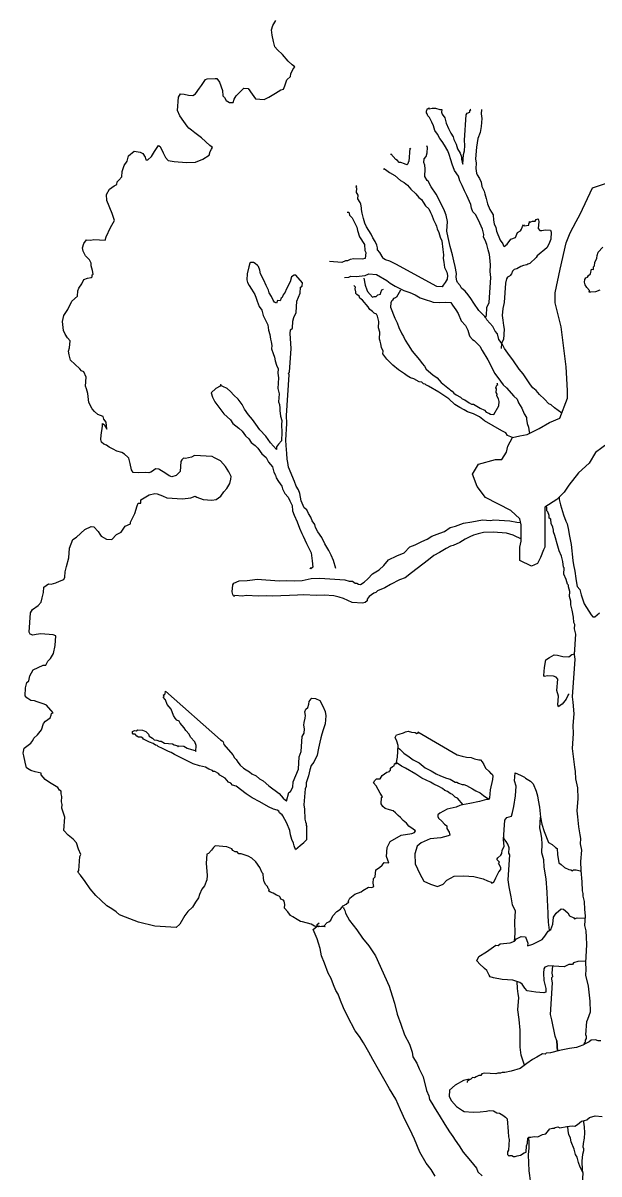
# Model space of a CAD drawing. Header units: millimetres. Extents: x 577 to 2337, y 236 to 943.
# Drawn here: x 828.644 to 830.616, y 705.411 to 709.348 of the extents above; entities that cross this region are included whole.
import ezdxf

# ---------------------------------------------------------------- set-up
doc = ezdxf.new("R2010")
doc.units = ezdxf.units.MM
doc.header["$LTSCALE"] = 0.01
doc.layers.add('06-Furn', color=4, linetype='Continuous')

# ---------------------------------------------------------------- blocks, each defined once
blk = doc.blocks.new('d3')
at = {"layer": '06-Furn', "color": 94}
for points in [[(867.2944, 692.7062), (867.2972, 692.703), (867.2609, 692.7054), (867.2493, 692.7122), (867.2195, 692.7203), (867.2135, 692.7207), (867.2018, 692.7275), (867.1873, 692.7376), (867.1784, 692.7412), (867.1702, 692.7539), (867.1589, 692.7668), (867.1597, 692.7789), (867.1575, 692.7911), (867.1547, 692.7944), (867.1458, 692.798), (867.1432, 692.8042), (867.1404, 692.8074), (867.1316, 692.8111), (867.1199, 692.8179), (867.111, 692.8215), (867.1052, 692.825), (867.1056, 692.831), (867.1028, 692.8342), (867.1002, 692.8405), (867.0945, 692.8469), (867.0891, 692.8564), (867.0869, 692.8686), (867.0849, 692.8839), (867.0821, 692.8872), (867.0742, 692.9059), (867.0603, 692.925), (867.0461, 692.9381), (867.0344, 692.9449), (867.0106, 692.9526), (867.0016, 692.9532), (866.996, 692.9596), (866.9899, 692.96), (866.9811, 692.9636), (866.9784, 692.9699), (866.9607, 692.9771), (866.9215, 692.9798), (866.9151, 692.9741), (866.9084, 692.9655), (866.8985, 692.954), (866.8923, 692.9514), (866.8903, 692.9212), (866.8935, 692.8785), (866.8925, 692.8634), (866.885, 692.8427), (866.8752, 692.8312), (866.8679, 692.8135), (866.8641, 692.8017), (866.854, 692.7872), (866.8438, 692.7697), (866.8277, 692.7556), (866.8176, 692.7411), (866.8005, 692.7119), (866.7876, 692.7007), (866.7152, 692.7055), (866.6584, 692.7184), (866.6141, 692.7365), (866.5934, 692.744), (866.5819, 692.7538), (866.5675, 692.7639), (866.55, 692.7742), (866.53, 692.7937), (866.5129, 692.81), (866.4932, 692.8325), (866.4767, 692.8579), (866.46, 692.8802), (866.4516, 692.8899), (866.455, 692.8957), (866.4582, 692.944), (866.4616, 692.9499), (866.4538, 692.9686), (866.4462, 692.9903), (866.4349, 693.0032), (866.4176, 693.0165), (866.4035, 693.0326), (866.4065, 693.0779), (866.3965, 693.1089), (866.3973, 693.1209), (866.3949, 693.1302), (866.3961, 693.1483), (866.3937, 693.1576), (866.3943, 693.1666), (866.3884, 693.17), (866.383, 693.1795), (866.3538, 693.1966), (866.3393, 693.2067), (866.3253, 693.2228), (866.3257, 693.2288), (866.3047, 693.2333), (866.2898, 693.2373), (866.284, 693.2407), (866.2753, 693.2473), (866.2705, 693.2659), (866.2659, 693.2874), (866.2635, 693.2967), (866.2677, 693.3146), (866.2901, 693.3313), (866.2967, 693.3399), (866.3003, 693.3488), (866.3132, 693.36), (866.3265, 693.3773), (866.3339, 693.3981), (866.3406, 693.4067), (866.3565, 693.4178), (866.3601, 693.4266), (866.3605, 693.4327), (866.3668, 693.4353), (866.3442, 693.4611), (866.3354, 693.4647), (866.3116, 693.4723), (866.3028, 693.476), (866.2907, 693.4768), (866.2762, 693.4868), (866.2706, 693.4933), (866.2724, 693.5204), (866.2766, 693.5383), (866.2831, 693.544), (866.2873, 693.5619), (866.2978, 693.5824), (866.3322, 693.5983), (866.3412, 693.5977), (866.3483, 693.6124), (866.3579, 693.6208), (866.3682, 693.6383), (866.373, 693.6653), (866.3753, 693.6985), (866.3664, 693.7021), (866.3241, 693.705), (866.3088, 693.703), (866.2966, 693.7008), (866.2877, 693.7044), (866.2851, 693.7106), (866.2895, 693.777), (866.2964, 693.7887), (866.3155, 693.8026), (866.3254, 693.814), (866.3294, 693.8289), (866.3336, 693.8468), (866.3348, 693.865), (866.3507, 693.876), (866.3598, 693.8754), (866.3753, 693.8804), (866.3878, 693.8857), (866.4033, 693.8907), (866.4069, 693.8996), (866.4081, 693.9177), (866.4123, 693.9356), (866.4204, 693.9654), (866.4226, 693.9986), (866.4337, 694.0282), (866.4464, 694.0364), (866.4754, 694.0618), (866.4973, 694.0724), (866.5063, 694.0718), (866.5204, 694.0557), (866.5259, 694.0462), (866.5315, 694.0398), (866.549, 694.0295), (866.5671, 694.0283), (866.5834, 694.0454), (866.5991, 694.0535), (866.6126, 694.0738), (866.6313, 694.0816), (866.6317, 694.0877), (866.6458, 694.1171), (866.6537, 694.1438), (866.6573, 694.1527), (866.6664, 694.1521), (866.6672, 694.1641), (866.6955, 694.1804), (866.7141, 694.1853), (866.7231, 694.1847), (866.7408, 694.1774), (866.7555, 694.1704), (866.8098, 694.1667), (866.8374, 694.171), (866.8529, 694.176), (866.8587, 694.1726), (866.8795, 694.1651), (866.9097, 694.1631), (866.925, 694.1651), (866.9409, 694.1762), (866.9509, 694.1907), (866.9608, 694.2021), (866.9711, 694.2196), (866.9751, 694.2345), (866.9757, 694.2436), (866.9676, 694.2593), (866.9568, 694.2782), (866.9399, 694.2975), (866.9194, 694.308), (866.9105, 694.3116), (866.8501, 694.3156), (866.8407, 694.3102), (866.8191, 694.3056), (866.8131, 694.306), (866.8067, 694.3004), (866.8032, 694.2945), (866.801, 694.2613), (866.7879, 694.247), (866.7724, 694.242), (866.7636, 694.2456), (866.7491, 694.2557), (866.7316, 694.266), (866.7288, 694.2692), (866.7167, 694.27), (866.7102, 694.2644), (866.7008, 694.2589), (866.6945, 694.2563), (866.6825, 694.2571), (866.6581, 694.2557), (866.64, 694.2569), (866.6346, 694.2664), (866.63, 694.2879), (866.6251, 694.3064), (866.6223, 694.3097), (866.6108, 694.3195), (866.6022, 694.3262), (866.5843, 694.3304), (866.5726, 694.3372), (866.5579, 694.3443), (866.5493, 694.3509), (866.5404, 694.3546), (866.5318, 694.3612), (866.5293, 694.3705), (866.5304, 694.3855), (866.5354, 694.4155), (866.536, 694.4246), (866.5418, 694.4212), (866.5499, 694.4055), (866.5485, 694.4298), (866.54, 694.4395), (866.5376, 694.4487), (866.5199, 694.456), (866.5084, 694.4658), (866.5, 694.4755), (866.4893, 694.4974), (866.4853, 694.528), (866.4803, 694.5435), (866.4779, 694.5528), (866.4799, 694.583), (866.472, 694.6017), (866.4632, 694.6053), (866.4576, 694.6118), (866.4404, 694.6281), (866.4262, 694.6412), (866.4213, 694.6597), (866.4191, 694.6719), (866.423, 694.6838), (866.4246, 694.708), (866.4161, 694.7176), (866.4079, 694.7303), (866.4026, 694.7428), (866.3986, 694.7734), (866.4031, 694.7943), (866.4165, 694.8146), (866.4306, 694.844), (866.45, 694.8609), (866.4512, 694.879), (866.4548, 694.8879), (866.4649, 694.9024), (866.4719, 694.9171), (866.4844, 694.9223), (866.4967, 694.9245), (866.4999, 694.9273), (866.5003, 694.9333), (866.5035, 694.9362), (866.5013, 694.9484), (866.4963, 694.9639), (866.4969, 694.973), (866.4916, 694.9855), (866.4774, 694.9986), (866.4693, 695.0143), (866.4671, 695.0265), (866.4711, 695.0414), (866.481, 695.0529), (866.4961, 695.0519), (866.5053, 695.0543), (866.5446, 695.0517), (866.5484, 695.0635), (866.5627, 695.0959), (866.5764, 695.1193), (866.5689, 695.144), (866.5506, 695.1877), (866.549, 695.209), (866.5593, 695.2265), (866.5752, 695.2376), (866.5847, 695.243), (866.5853, 695.2521), (866.5917, 695.2577), (866.6016, 695.2692), (866.6028, 695.2873), (866.6102, 695.308), (866.6203, 695.3225), (866.6245, 695.3404), (866.6439, 695.3573), (866.6648, 695.3529), (866.6736, 695.3493), (866.6819, 695.3366), (866.6843, 695.3273), (866.6903, 695.3269), (866.7032, 695.3382), (866.7135, 695.3557), (866.727, 695.376), (866.7328, 695.3726), (866.7435, 695.3507), (866.7515, 695.335), (866.76, 695.3253), (866.7809, 695.3209), (866.8232, 695.3181), (866.8535, 695.3191), (866.8785, 695.3295), (866.9006, 695.3432), (866.9045, 695.3551), (866.9081, 695.3639), (866.9115, 695.3698), (866.9029, 695.3764), (866.8743, 695.4026), (866.8512, 695.4193), (866.8397, 695.4291), (866.831, 695.4358), (866.8254, 695.4422), (866.8143, 695.4581), (866.8005, 695.4773), (866.7926, 695.496), (866.7956, 695.5413), (866.8025, 695.5529), (866.8146, 695.5521), (866.8294, 695.5481), (866.8445, 695.5471), (866.854, 695.5525), (866.8675, 695.5728), (866.8741, 695.5815), (866.8876, 695.6018), (866.8939, 695.6044), (866.9212, 695.6056), (866.9273, 695.6052), (866.9355, 695.5925), (866.9458, 695.5646), (866.9476, 695.5463), (866.9532, 695.5398), (866.9586, 695.5304), (866.9703, 695.5235), (866.9824, 695.5227), (866.9862, 695.5346), (866.9931, 695.5462), (867.019, 695.5718), (867.0341, 695.5708), (867.048, 695.5517), (867.0591, 695.5358), (867.0893, 695.5337), (867.1049, 695.5418), (867.1271, 695.5555), (867.146, 695.5663), (867.1553, 695.5687), (867.1591, 695.5806), (867.1665, 695.6013), (867.1794, 695.6126), (867.18, 695.6217), (867.1871, 695.6364), (867.1937, 695.645), (867.1851, 695.6517), (867.1708, 695.6647), (867.1511, 695.6873), (867.134, 695.7036), (867.1255, 695.7133), (867.1207, 695.7318), (867.1161, 695.7533), (867.1143, 695.7716), (867.1183, 695.7865), (867.1285, 695.804)], [(868.2658, 694.3582), (868.223, 694.3262), (868.2016, 694.2887), (868.1642, 694.2567), (868.1321, 694.2139), (868.1321, 694.2139), (868.1159, 694.1899), (868.0906, 694.1646), (868.05, 694.1392), (868.05, 694.1037), (868.05, 694.0378), (868.05, 694.0175), (868.05, 694.0023), (868.0449, 693.9922), (868.0347, 693.9668), (868.0246, 693.9465), (868.0043, 693.9364), (867.9637, 693.9567), (867.9637, 693.982), (867.9637, 694.0023), (867.9687, 694.0226), (867.9687, 694.053), (867.9687, 694.0784), (867.9637, 694.0987), (867.9336, 694.1275), (867.8466, 694.1718), (867.8176, 694.2093), (867.8023, 694.2519), (867.8228, 694.2859), (867.8807, 694.3013), (867.9028, 694.3015), (867.918, 694.3269), (867.9231, 694.3472), (867.9383, 694.3776), (867.9637, 694.3827), (867.989, 694.3877), (868.0297, 694.408), (868.0652, 694.4283), (868.0652, 694.4283), (868.1007, 694.4435), (868.1272, 694.5118), (868.1272, 694.5375), (868.1229, 694.6189), (868.1057, 694.756), (868.0843, 694.8374), (868.0843, 694.8717), (868.1014, 694.9531), (868.1229, 695.0431), (868.1357, 695.0774), (868.1572, 695.1159), (868.17, 695.1416), (868.2129, 695.2316), (868.2644, 695.2487)], [(868.2382, 694.8808), (868.2227, 694.8758), (868.2074, 694.8738), (868.2014, 694.8742), (868.2018, 694.8802), (868.1934, 694.8899), (868.1879, 694.8993), (868.1855, 694.9086), (868.1861, 694.9177), (868.1895, 694.9235), (868.1958, 694.9261), (868.1992, 694.9319), (868.2056, 694.9376), (868.2097, 694.9525), (868.2157, 694.9521), (868.2163, 694.9611), (868.2195, 694.9639), (868.2203, 694.976), (868.2274, 694.9907), (868.228, 694.9998), (868.2318, 695.0116), (868.2481, 695.0287)], [(868.1327, 693.4991), (868.1295, 693.4963), (868.1224, 693.4816), (868.1092, 693.4643), (868.1029, 693.4617), (868.0965, 693.4561), (868.0939, 693.4623), (868.0959, 693.4925), (868.091, 693.511), (868.0937, 693.5503), (868.088, 693.5567), (868.0792, 693.5603), (868.0581, 693.5617), (868.0488, 693.5593), (868.046, 693.5625), (868.0478, 693.5897), (868.0526, 693.6167), (868.0653, 693.6249), (868.081, 693.633), (868.0931, 693.6322), (868.111, 693.6279), (868.1321, 693.6265), (868.1418, 693.635), (868.151, 693.6374), (868.1514, 693.6434)], [(867.521, 693.2387), (867.5215, 693.2459), (867.5279, 693.2515), (867.5341, 693.2541), (867.5346, 693.2602), (867.5378, 693.263), (867.5406, 693.2598), (867.5452, 693.2837), (867.5478, 693.323), (867.5428, 693.3385), (867.5376, 693.3509), (867.5412, 693.3598), (867.5505, 693.3622), (867.566, 693.3672), (867.5722, 693.3698), (867.5815, 693.3723), (867.5933, 693.3684), (867.6054, 693.3676), (867.6112, 693.3642), (867.6175, 693.3668), (867.6147, 693.37), (867.7489, 693.2913), (867.7668, 693.2871), (867.7817, 693.2831), (867.7968, 693.2821), (867.8087, 693.2782), (867.8235, 693.2742), (867.8296, 693.2738), (867.8352, 693.2674), (867.8406, 693.2579), (867.8459, 693.2454), (867.8573, 693.2356), (867.863, 693.2291), (867.8688, 693.2257), (867.8714, 693.2195), (867.8706, 693.2074), (867.8622, 693.1716), (867.8603, 693.1444), (867.8569, 693.1386), (867.8509, 693.139), (867.8416, 693.1365), (867.8261, 693.1315), (867.7923, 693.1247), (867.7678, 693.1203), (867.7585, 693.1178), (867.746, 693.1126), (867.7152, 693.1056), (867.6901, 693.0921), (867.6836, 693.0865), (867.6832, 693.0804), (867.6859, 693.0742), (867.6973, 693.0643), (867.7058, 693.0547), (867.7144, 693.048), (867.7138, 693.039), (867.7221, 693.0263), (867.7245, 693.017), (867.7182, 693.0144), (867.6935, 693.007), (867.6569, 693.0034), (867.6257, 692.9903), (867.6128, 692.979), (867.6049, 692.9522), (867.6057, 692.9188), (867.6216, 692.8844), (867.6351, 692.8593), (867.6586, 692.8486), (867.6824, 692.8409), (867.7011, 692.8488), (867.7142, 692.8631), (867.7393, 692.8766), (867.7727, 692.8774), (867.806, 692.8751), (867.8388, 692.8669), (867.8534, 692.8598), (867.8653, 692.856), (867.8681, 692.8528), (867.8744, 692.8554), (867.8814, 692.8701), (867.8919, 692.8906), (867.8985, 692.8993), (867.8989, 692.9053), (867.8937, 692.9178), (867.8909, 692.921), (867.8941, 692.9238), (867.8857, 692.9335), (867.8891, 692.9393), (867.8987, 692.9478), (867.9022, 692.9536), (867.903, 692.9657), (867.9098, 692.9773), (867.9084, 693.0017), (867.9129, 693.0681), (867.9195, 693.0768), (867.935, 693.0818), (867.9388, 693.0937), (867.9433, 693.1146), (867.9487, 693.1506), (867.9509, 693.1838), (867.9461, 693.2023), (867.9479, 693.2295), (867.9656, 693.2222), (867.9803, 693.2152), (867.9831, 693.212), (868.0006, 693.2017), (868.0091, 693.1921), (868.0195, 693.1671), (868.0246, 693.1516), (868.0266, 693.1363), (868.031, 693.1118), (868.0348, 693.0781), (868.0392, 693.0536), (868.0467, 693.0288), (868.0624, 692.9914), (868.074, 692.9846), (868.0855, 692.9747), (868.0913, 692.9713), (868.0929, 692.9499), (868.0972, 692.9224), (868.1058, 692.9157), (868.1173, 692.9059), (868.132, 692.8988), (868.138, 692.8984), (868.1439, 692.895), (868.1471, 692.8978), (868.1572, 692.8974), (868.1745, 692.8935)], [(867.2702, 692.7078), (867.276, 692.7044), (867.2944, 692.7062), (867.3042, 692.7177), (867.3105, 692.7203), (867.3169, 692.7259), (867.3239, 692.7406), (867.337, 692.7549), (867.3497, 692.7631), (867.3596, 692.7746), (867.369, 692.78), (867.3787, 692.7885), (867.3759, 692.7917), (867.3791, 692.7945), (867.3825, 692.8004), (867.3986, 692.8144), (867.4204, 692.8221), (867.4268, 692.8277), (867.4457, 692.8386), (867.4578, 692.8378), (867.464, 692.8404), (867.4618, 692.8527), (867.4628, 692.8678), (867.4693, 692.8734), (867.4709, 692.8975), (867.4836, 692.9058), (867.4932, 692.9142), (867.4999, 692.9229), (867.515, 692.9219), (867.5125, 692.9311), (867.5073, 692.9436), (867.5093, 692.9738), (867.5198, 692.9943), (867.5576, 693.0161), (867.5945, 693.0227), (867.6037, 693.0251), (867.6072, 693.0309), (867.5985, 693.0376), (867.584, 693.0476), (867.5756, 693.0573), (867.5641, 693.0672), (867.5556, 693.0768), (867.547, 693.0835), (867.5385, 693.0931), (867.5299, 693.0998), (867.518, 693.1036), (867.5031, 693.1076), (867.4945, 693.1143), (867.489, 693.1237), (867.4905, 693.1449), (867.4937, 693.1477), (867.4854, 693.1604), (867.4719, 693.1855), (867.4635, 693.1952), (867.4671, 693.204), (867.4736, 693.2097), (867.4856, 693.2089), (867.4925, 693.2205), (867.5084, 693.2316), (867.5176, 693.234), (867.5181, 693.2369), (867.521, 693.2387)], [(867.1966, 692.9674), (867.2123, 692.981), (867.2249, 692.9911), (867.235, 693.0012), (867.2353, 693.0467)], [(868.1899, 692.5856), (868.1625, 692.5845), (868.147, 692.5794), (868.1436, 692.5736), (868.1315, 692.5744), (868.1158, 692.5664), (868.0615, 692.57), (868.049, 692.5648), (868.0456, 692.5589), (868.0446, 692.5438), (868.046, 692.5195), (868.0532, 692.4917), (868.0524, 692.4796), (868.0462, 692.477), (868.019, 692.4788), (867.989, 692.4839), (867.9806, 692.4935), (867.9723, 692.5062), (867.9637, 692.5129), (867.9399, 692.5205), (867.9037, 692.5229), (867.8737, 692.528), (867.8618, 692.5318), (867.8592, 692.538), (867.8512, 692.5537), (867.8425, 692.5604), (867.8397, 692.5636), (867.8282, 692.5735), (867.817, 692.5863), (867.824, 692.601), (867.8494, 692.6175), (867.8812, 692.6397), (867.8902, 692.6391), (867.8967, 692.6447), (867.9303, 692.6485), (867.9458, 692.6535), (867.9524, 692.6622), (867.9681, 692.6702), (867.9832, 692.6692), (867.9909, 692.6475), (867.9902, 692.6384), (868.0088, 692.6433), (868.0402, 692.6593), (868.05, 692.6708), (868.0603, 692.6883), (868.0698, 692.6938), (868.077, 692.7115), (868.0786, 692.7356), (868.0887, 692.7501), (868.1048, 692.7642), (868.1138, 692.7636), (868.1281, 692.7505), (868.1336, 692.741), (868.1482, 692.734), (868.1511, 692.7308), (868.1603, 692.7332), (868.1875, 692.7323)], [(867.7899, 692.1818), (867.7714, 692.177), (867.743, 692.1607), (867.7237, 692.1438), (867.7223, 692.1227), (867.7303, 692.107), (867.7472, 692.0877), (867.7676, 692.0742), (867.7734, 692.0708), (867.8036, 692.0687), (867.8279, 692.0701), (867.8493, 692.0717), (867.8585, 692.0742), (867.8736, 692.0731), (867.8853, 692.0663), (867.8943, 692.0657), (867.906, 692.0589), (867.9147, 692.0522), (867.9203, 692.0458), (867.9235, 692.0031), (867.9253, 691.9848), (867.9277, 691.9755), (867.9253, 691.9393), (867.9219, 691.9335), (867.9213, 691.9244), (867.9269, 691.918), (867.9301, 691.9208), (867.9362, 691.9204), (867.942, 691.917), (867.948, 691.9166), (867.9543, 691.9192), (867.9666, 691.9214), (867.9792, 691.9296), (867.9855, 691.9323), (867.9869, 691.9534), (867.9905, 691.9622), (867.9917, 691.9803), (867.9949, 691.9832), (868.001, 691.9828), (868.0133, 691.985), (868.0253, 691.9842), (868.041, 691.9922), (868.0533, 691.9944), (868.0666, 692.0117), (868.0759, 692.0141), (868.0819, 692.0137), (868.0851, 692.0166), (868.0944, 692.019), (868.1002, 692.0155), (868.1248, 692.02), (868.1431, 692.0218), (868.1521, 692.0212), (868.1616, 692.0266), (868.1745, 692.0379), (868.193, 692.0427), (868.2026, 692.0511), (868.2212, 692.056), (868.2453, 692.0544)], [(868.2413, 692.3124), (868.2323, 692.313), (868.2234, 692.3166), (868.2081, 692.3146), (868.2017, 692.3089), (868.1892, 692.3037), (868.1798, 692.2983), (868.1673, 692.2931), (868.158, 692.2906), (868.1335, 692.2862), (868.0997, 692.2794), (868.0689, 692.2723), (868.0536, 692.2703), (868.0503, 692.2675), (868.0413, 692.2681), (868.0224, 692.2573), (868.0067, 692.2492), (867.9875, 692.2353), (867.9652, 692.2186), (867.9342, 692.2086), (867.9127, 692.204), (867.9036, 692.2046), (867.8974, 692.2019), (867.8883, 692.2025), (867.8821, 692.1999), (867.8428, 692.2026), (867.8336, 692.2001), (867.8302, 692.1943), (867.8241, 692.1947), (867.8147, 692.1893), (867.8084, 692.1867), (867.8024, 692.1871), (867.796, 692.1814), (867.7897, 692.1788), (867.7833, 692.1732), (867.7831, 692.1702)]]:
    blk.add_lwpolyline(points, dxfattribs=at)
at = {"layer": '06-Furn', "color": 32}
for points in [[(867.843, 694.789), (867.8494, 694.7946), (867.8512, 694.8218), (867.8585, 694.8395), (867.8641, 694.924), (867.8625, 694.9453), (867.8639, 694.9665), (867.8619, 694.9818), (867.8603, 695.0031), (867.8553, 695.0186), (867.8505, 695.0371), (867.8454, 695.0526), (867.84, 695.0621), (867.8406, 695.0711), (867.8358, 695.0896), (867.8227, 695.1208), (867.8118, 695.1398), (867.8034, 695.1494), (867.7982, 695.1619), (867.796, 695.1742), (867.7829, 695.2054), (867.7748, 695.2211), (867.767, 695.2398), (867.7589, 695.2555), (867.7539, 695.271), (867.74, 695.2901), (867.7324, 695.3118), (867.7274, 695.3273), (867.7225, 695.3459), (867.7173, 695.3583), (867.7064, 695.3773), (867.6982, 695.3899), (867.6897, 695.3996), (867.6817, 695.4153), (867.6734, 695.428), (867.6684, 695.4435), (867.6632, 695.4559), (867.6578, 695.4654), (867.6551, 695.4716), (867.6495, 695.4781), (867.6469, 695.4843), (867.6441, 695.4875), (867.6445, 695.4936), (867.6481, 695.5024), (867.6541, 695.502), (867.6513, 695.5053), (867.6541, 695.502), (867.6634, 695.5044), (867.6755, 695.5036), (867.6904, 695.4996), (867.6964, 695.4992), (867.6958, 695.4902), (867.6984, 695.4839), (867.7067, 695.4712), (867.7115, 695.4527), (867.7193, 695.434), (867.7274, 695.4183), (867.7356, 695.4056), (867.738, 695.3964), (867.7461, 695.3807), (867.7511, 695.3652), (867.7592, 695.3495), (867.7644, 695.337), (867.7638, 695.3279), (867.7662, 695.3187), (867.7688, 695.3124), (867.771, 695.3456), (867.7749, 695.3575), (867.7761, 695.3756), (867.7743, 695.3939), (867.7801, 695.4815), (867.7835, 695.4873), (867.7928, 695.4897), (867.7932, 695.4958), (867.7964, 695.4986), (867.7934, 695.4988)], [(867.8329, 695.4992), (867.8318, 695.4841), (867.8339, 695.4688), (867.832, 695.4416), (867.8276, 695.4207), (867.8202, 695.4), (867.8151, 695.37), (867.8125, 695.3307), (867.8145, 695.3154), (867.8133, 695.2973), (867.8153, 695.282), (867.8179, 695.2758), (867.8262, 695.2631), (867.8314, 695.2506), (867.8334, 695.2353), (867.8414, 695.2196), (867.8439, 695.2104), (867.8489, 695.1949), (867.8537, 695.1764), (867.8616, 695.1577), (867.8724, 695.1387), (867.8742, 695.1204), (867.8764, 695.1082), (867.8817, 695.0957), (867.8839, 695.0834), (867.897, 695.0522), (867.9052, 695.0395), (867.9078, 695.0333), (867.9106, 695.0301), (867.9203, 695.0385), (867.9336, 695.0558), (867.9491, 695.0608), (867.9563, 695.0786), (867.9658, 695.084), (867.9692, 695.0898), (867.9728, 695.0987), (867.9763, 695.1045), (867.9791, 695.1013), (867.9944, 695.1033), (867.9948, 695.1093), (867.998, 695.1122), (867.9952, 695.1154), (868.0012, 695.115), (868.0075, 695.1176), (868.0165, 695.117), (868.0199, 695.1228), (868.0262, 695.1254), (868.0286, 695.1162), (868.027, 695.092), (868.0326, 695.0856), (868.0386, 695.0852), (868.0509, 695.0874), (868.069, 695.0862), (868.0716, 695.0799), (868.07, 695.0558), (868.0628, 695.0381), (868.0559, 695.0264), (868.0237, 694.9982), (868.0203, 694.9924), (867.9978, 694.9727), (867.9915, 694.9701), (867.9883, 694.9673), (867.976, 694.965), (867.9668, 694.9626), (867.9541, 694.9544), (867.9448, 694.952), (867.9384, 694.9463), (867.9348, 694.9375), (867.9313, 694.9316), (867.9281, 694.9288), (867.9219, 694.9262), (867.9185, 694.9204), (867.9144, 694.9055), (867.91, 694.8391), (867.9056, 694.8181), (867.9039, 694.794), (867.906, 694.7787), (867.9078, 694.7604), (867.91, 694.7481), (867.9076, 694.7119), (867.9007, 694.7002), (867.8995, 694.6821)], [(867.5903, 695.3638), (867.5875, 695.367), (867.5845, 695.3217), (867.5813, 695.3189), (867.5809, 695.3129), (867.5776, 695.3101), (867.5688, 695.3137), (867.5569, 695.3175), (867.5509, 695.3179), (867.5452, 695.3244), (867.5394, 695.3278), (867.5225, 695.3471), (867.5223, 695.3441)], [(868.1072, 694.4602), (868.083, 694.4788), (868.0715, 694.4887), (868.0627, 694.4923), (868.0486, 694.5084), (868.0315, 694.5247), (868.0202, 694.5376), (868.0087, 694.5474), (868.0003, 694.5571), (867.9756, 694.5952), (867.9615, 694.6113), (867.9422, 694.6398), (867.9226, 694.6654), (867.9116, 694.6813), (867.9035, 694.697), (867.8925, 694.7129), (867.8876, 694.7314), (867.8792, 694.7411), (867.8711, 694.7568), (867.8514, 694.7793), (867.846, 694.7888), (867.8375, 694.7984), (867.8233, 694.8115), (867.8068, 694.8369), (867.7957, 694.8528), (867.7874, 694.8655), (867.7762, 694.8783), (867.7647, 694.8882), (867.7593, 694.8977), (867.7508, 694.9073), (867.7482, 694.9136), (867.746, 694.9258), (867.7468, 694.9379), (867.7424, 694.9625), (867.7376, 694.981), (867.7329, 695.0025), (867.7257, 695.0303), (867.7187, 695.0611), (867.714, 695.0826), (867.7163, 695.1158), (867.7116, 695.1374), (867.7066, 695.1529), (867.7012, 695.1623), (867.677, 695.2094), (867.6605, 695.2348), (867.6497, 695.2537), (867.6468, 695.2569), (867.6386, 695.2696), (867.6404, 695.2968), (867.6382, 695.309), (867.6358, 695.3183), (867.6366, 695.3304), (867.6432, 695.339), (867.6471, 695.3509), (867.6483, 695.369), (867.6457, 695.3753)], [(867.5008, 695.294), (867.4979, 695.2972), (867.5038, 695.2938), (867.5183, 695.2837), (867.5358, 695.2734), (867.5559, 695.2569), (867.5676, 695.2501), (867.579, 695.2402), (867.5903, 695.2273), (867.6074, 695.211), (867.6187, 695.1982), (867.6273, 695.1915), (867.6327, 695.1821), (867.641, 695.1694), (867.6525, 695.1595), (867.6577, 695.147), (867.6631, 695.1376), (867.6682, 695.1221), (867.6762, 695.1064), (867.6788, 695.1001), (867.6812, 695.0909), (867.6865, 695.0784), (867.6915, 695.0629), (867.6967, 695.0504), (867.7007, 695.0198), (867.7025, 695.0015), (867.7017, 694.9895), (867.7039, 694.9772), (867.7058, 694.9589), (867.7138, 694.9432), (867.716, 694.9309), (867.7152, 694.9188), (867.7084, 694.9071), (867.7017, 694.8985), (867.6983, 694.8927), (867.6802, 694.8939), (867.5397, 694.97), (867.5192, 694.9804), (867.5043, 694.9845), (867.4985, 694.9879), (867.4957, 694.9911), (867.4848, 695.01), (867.4763, 695.0197), (867.4767, 695.0257), (867.4743, 695.035), (867.4691, 695.0475), (867.4609, 695.0601), (867.4556, 695.0726), (867.4391, 695.098), (867.4339, 695.1105), (867.4289, 695.126), (867.424, 695.1445), (867.4218, 695.1567), (867.4222, 695.1628), (867.42, 695.1751), (867.4174, 695.1813), (867.4092, 695.194), (867.41, 695.2061), (867.4074, 695.2123), (867.4045, 695.2155), (867.4055, 695.2306), (867.4027, 695.2338), (867.406, 695.2366), (867.4029, 695.2368)], [(867.3727, 695.1479), (867.3788, 695.1475), (867.3812, 695.1382), (867.3896, 695.1286), (867.3951, 695.1191), (867.3977, 695.1129), (867.4057, 695.0972), (867.4079, 695.0849), (867.4156, 695.0632), (867.4321, 695.0378), (867.4337, 695.0165), (867.4363, 695.0102), (867.4349, 694.9891), (867.4256, 694.9867), (867.3954, 694.9887), (867.3832, 694.9865), (867.3737, 694.9811), (867.3677, 694.9815), (867.3552, 694.9762), (867.3129, 694.9791)], [(867.3336, 693.9286), (867.3264, 693.9563), (867.3186, 693.975), (867.3105, 693.9907), (867.2968, 694.0129), (867.2862, 694.0348), (867.2723, 694.0539), (867.2642, 694.0696), (867.2618, 694.0789), (867.2536, 694.0916), (867.2483, 694.1041), (867.2401, 694.1167), (867.2349, 694.1292), (867.2262, 694.1359), (867.2158, 694.1608), (867.2113, 694.1854), (867.2061, 694.1978), (867.1979, 694.2105), (867.1928, 694.226), (867.1719, 694.2759), (867.1699, 694.2912), (867.1677, 694.3035), (867.1659, 694.3218), (867.1647, 694.3492), (867.1629, 694.3675), (867.1667, 694.4249), (867.1655, 694.4522), (867.1748, 694.5911), (867.1722, 694.5973), (867.1754, 694.6001), (867.1808, 694.6816), (867.1782, 694.7334), (867.179, 694.7454), (867.1855, 694.7511), (867.1871, 694.7752), (867.1909, 694.7871), (867.1982, 694.8048), (867.2008, 694.8441), (867.2117, 694.8706), (867.2131, 694.8917), (867.2193, 694.8944), (867.2201, 694.9064), (867.1976, 694.9322), (867.1916, 694.9326), (867.1821, 694.9272), (867.1779, 694.9093), (867.164, 694.8829), (867.1604, 694.874), (867.1537, 694.8654), (867.1501, 694.8565), (867.1469, 694.8537), (867.1432, 694.8449), (867.1342, 694.8455), (867.1306, 694.8366), (867.1247, 694.84), (867.1191, 694.8465), (867.1139, 694.859), (867.1056, 694.8716), (867.1032, 694.8809), (867.0952, 694.8966), (867.0873, 694.9153), (867.0767, 694.9373), (867.0744, 694.9495), (867.0692, 694.962), (867.0664, 694.9652), (867.0577, 694.9719), (867.0519, 694.9753), (867.0429, 694.9759), (867.0396, 694.9731), (867.0358, 694.9612), (867.0312, 694.9373), (867.0298, 694.9161), (867.0322, 694.9069), (867.0376, 694.8974), (867.0459, 694.8847), (867.0567, 694.8658), (867.0619, 694.8533), (867.0644, 694.8441), (867.0722, 694.8254), (867.0805, 694.8127), (867.0853, 694.7942), (867.1014, 694.7628), (867.1032, 694.7445), (867.1082, 694.729), (867.1102, 694.7137), (867.1126, 694.7044), (867.1148, 694.6921), (867.114, 694.6801), (867.1191, 694.6646), (867.1243, 694.6521), (867.1265, 694.6398), (867.1315, 694.6243), (867.1368, 694.6118), (867.1357, 694.5967), (867.1378, 694.5814), (867.1353, 694.5452), (867.1402, 694.5267), (867.1383, 694.4995), (867.1408, 694.4903), (867.143, 694.478), (867.1424, 694.4689), (867.1442, 694.4506), (867.1492, 694.4351), (867.1482, 694.42), (867.1496, 694.3957), (867.1476, 694.3655), (867.1377, 694.354), (867.1311, 694.3454), (867.1305, 694.3363), (867.1107, 694.3589), (867.094, 694.3812), (867.0743, 694.4037), (867.0604, 694.4229), (867.0494, 694.4388), (867.0353, 694.4549), (867.0214, 694.474), (867.0134, 694.4897), (866.9995, 694.5088), (866.9852, 694.5219), (866.9739, 694.5348), (866.9625, 694.5446), (866.9478, 694.5517), (866.9389, 694.5553), (866.9421, 694.5581), (866.9387, 694.5523), (866.923, 694.5442), (866.9069, 694.5302), (866.9119, 694.5147), (866.92, 694.499), (866.9367, 694.4766), (866.9506, 694.4575), (866.9735, 694.4378), (866.9818, 694.4251), (867.0019, 694.4086), (867.0134, 694.3987), (867.0244, 694.3828), (867.0359, 694.373), (867.0441, 694.3603), (867.0586, 694.3502), (867.0671, 694.3406), (867.081, 694.3214), (867.0952, 694.3084), (867.1033, 694.2927), (867.1174, 694.2766), (867.1222, 694.258), (867.1276, 694.2486), (867.13, 694.2393), (867.1383, 694.2266), (867.1494, 694.2107), (867.1518, 694.2015), (867.1598, 694.1858), (867.1711, 694.1729), (867.1763, 694.1604), (867.1844, 694.1447), (867.1862, 694.1264), (867.1912, 694.1109), (867.2019, 694.089), (867.2095, 694.0672), (867.2173, 694.0485), (867.2228, 694.0391), (867.2332, 694.0141), (867.2413, 693.9984), (867.2467, 693.9889), (867.2493, 693.9827), (867.2535, 693.9551), (867.2552, 693.9338), (867.2487, 693.9282), (867.2459, 693.9314), (867.2519, 693.931)], [(867.3638, 694.9241), (867.3791, 694.9261), (867.3854, 694.9287), (867.4035, 694.9275), (867.4341, 694.9315), (867.4465, 694.9368), (867.4737, 694.935), (867.5087, 694.9144), (867.5202, 694.9046), (867.5377, 694.8943), (867.5466, 694.8907), (867.5671, 694.8802), (867.5878, 694.8728), (867.6055, 694.8655), (867.623, 694.8552), (867.6437, 694.8478), (867.6586, 694.8438), (867.6675, 694.8401), (867.6886, 694.8387), (867.71, 694.8403), (867.7281, 694.8391), (867.7335, 694.8297), (867.7446, 694.8138), (867.7528, 694.8011), (867.7633, 694.7761), (867.7774, 694.76), (867.7854, 694.7443), (867.7904, 694.7288), (867.793, 694.7226), (867.8015, 694.7129), (867.8073, 694.7095), (867.813, 694.7031), (867.8273, 694.69), (867.8353, 694.6743), (867.8544, 694.6427), (867.8786, 694.5956), (867.8981, 694.57), (867.9063, 694.5573), (867.9178, 694.5475), (867.9431, 694.5185), (867.9546, 694.5086), (867.9598, 694.4961), (867.9707, 694.4772), (867.9785, 694.4585), (867.9868, 694.4458), (867.9864, 694.4398), (867.9884, 694.4245), (867.9936, 694.412), (867.9956, 694.3967), (867.997, 694.3917)], [(867.4304, 694.9227), (867.4349, 694.8981), (867.4399, 694.8826), (867.4425, 694.8764), (867.4594, 694.8571), (867.4656, 694.8597), (867.4717, 694.8593), (867.4781, 694.8649), (867.4874, 694.8673), (867.4878, 694.8734), (867.4914, 694.8822), (867.4977, 694.8848)], [(867.9383, 694.3776), (867.922, 694.3835), (867.9165, 694.3929), (867.9019, 694.4), (867.8435, 694.4342), (867.8262, 694.4475), (867.8057, 694.4579), (867.7849, 694.4654), (867.7733, 694.4722), (867.7586, 694.4793), (867.7411, 694.4895), (867.7212, 694.5091), (867.6863, 694.5326), (867.6513, 694.5532), (867.6425, 694.5568), (867.6397, 694.56), (867.6336, 694.5604), (867.628, 694.5668), (867.6189, 694.5675), (867.6014, 694.5777), (867.5896, 694.5815), (867.5779, 694.5884), (867.5692, 694.595), (867.5489, 694.6085), (867.5288, 694.625), (867.5089, 694.6446), (867.495, 694.6637), (867.4956, 694.6727), (867.4904, 694.6852), (867.4882, 694.6975), (867.4857, 694.7067), (867.4831, 694.713), (867.4847, 694.7371), (867.4797, 694.7526), (867.4811, 694.7738), (867.4763, 694.7923), (867.4737, 694.7985), (867.4648, 694.8021), (867.4592, 694.8086), (867.4505, 694.8152), (867.4477, 694.8184), (867.4451, 694.8247), (867.4254, 694.8472), (867.4167, 694.8539), (867.4141, 694.8601), (867.4055, 694.8667), (867.4027, 694.87), (867.4031, 694.876), (867.4006, 694.8853), (867.4011, 694.8913), (867.3954, 694.8977)], [(867.555, 694.881), (867.5413, 694.8577), (867.5381, 694.8548), (867.5319, 694.8522), (867.5284, 694.8464), (867.5252, 694.8436), (867.5218, 694.8377), (867.5208, 694.8227), (867.5365, 694.7852), (867.5445, 694.7695), (867.5495, 694.754), (867.5602, 694.7321), (867.5656, 694.7226), (867.5709, 694.7101), (867.5819, 694.6942), (867.5956, 694.6721), (867.621, 694.6431), (867.6292, 694.6304), (867.6377, 694.6208), (867.6431, 694.6113), (867.666, 694.5916), (867.6805, 694.5815), (867.6946, 694.5654), (867.7061, 694.5556), (867.7234, 694.5423), (867.7262, 694.5391), (867.732, 694.5356), (867.7377, 694.5292), (867.7463, 694.5225), (867.761, 694.5155), (867.7666, 694.5091), (867.7755, 694.5054), (867.79, 694.4954), (867.7988, 694.4917), (867.8049, 694.4913), (867.8282, 694.4777), (867.8429, 694.4706), (867.8485, 694.4642), (867.8574, 694.4605), (867.8632, 694.4571), (867.8753, 694.4563), (867.8924, 694.4855), (867.8934, 694.5006), (867.891, 694.5098), (867.8856, 694.5193), (867.886, 694.5253), (867.8834, 694.5316), (867.8842, 694.5437), (867.8814, 694.5469), (867.885, 694.5557), (867.8882, 694.5585), (867.8854, 694.5618), (867.8884, 694.5616)], [(868.0988, 694.1715), (868.0984, 694.1655), (868.1033, 694.1469), (868.1131, 694.1129), (868.1208, 694.0912), (868.1262, 694.0817), (868.1308, 694.0602), (868.1328, 694.0449), (868.1397, 694.0111), (868.1413, 693.9898), (868.1435, 693.9775), (868.1451, 693.9562), (868.1471, 693.9409), (868.1517, 693.9193), (868.1561, 693.8948), (868.1581, 693.8795), (868.1604, 693.8672), (868.1688, 693.8575), (868.1736, 693.839), (868.1837, 693.808), (868.2084, 693.77), (868.2141, 693.7636), (868.2201, 693.7631), (868.2362, 693.7772)], [(868.1846, 692.3004), (868.185, 692.3064), (868.1882, 692.3092), (868.1886, 692.3152), (868.192, 692.3211), (868.1924, 692.3271), (868.1898, 692.3334), (868.1928, 692.3786), (868.1964, 692.3875), (868.2055, 692.4118), (868.2049, 692.4482), (868.1993, 692.5001), (868.1897, 692.5372), (868.1911, 692.5583), (868.1895, 692.5796), (868.1937, 692.643), (868.1923, 692.6674), (868.1907, 692.6887), (868.1859, 692.7072), (868.1881, 692.7404), (868.1865, 692.7618), (868.1853, 692.7891), (868.1805, 692.8076), (868.1811, 692.8167), (868.1787, 692.826), (868.1777, 692.8563), (868.1742, 692.896), (868.1732, 692.9264), (868.1759, 692.9656), (868.1712, 692.9872), (868.1725, 693.0053), (868.1702, 693.0175), (868.166, 693.0451), (868.1622, 693.0787), (868.1606, 693.1001), (868.1634, 693.1423), (868.1628, 693.1787), (868.1558, 693.2095), (868.1544, 693.2339), (868.1524, 693.2492), (868.1482, 693.2767), (868.1445, 693.3134), (868.148, 693.3647), (868.1468, 693.3921), (868.1494, 693.4313), (868.146, 693.471), (868.1442, 693.4893), (868.1529, 693.6191), (868.1508, 693.6344), (868.1555, 693.7038), (868.1507, 693.7223), (868.1517, 693.7374), (868.1491, 693.7436), (868.1472, 693.762), (868.1428, 693.7865), (868.138, 693.805), (868.1388, 693.8171), (868.1338, 693.8326), (868.135, 693.8507), (868.13, 693.8662), (868.1304, 693.8722), (868.1275, 693.8755), (868.1225, 693.891), (868.1147, 693.9097), (868.1161, 693.9308), (868.1133, 693.934), (868.1115, 693.9523), (868.1066, 693.9709), (868.0988, 693.9896), (868.0938, 694.0051), (868.0841, 694.0421), (868.0789, 694.0546), (868.0793, 694.0606), (868.0769, 694.0699), (868.0716, 694.0824), (868.0696, 694.0977), (868.0638, 694.1011), (868.0644, 694.1101), (868.0592, 694.1226), (868.0564, 694.1258), (868.0568, 694.1319), (868.0561, 694.1369), (868.0551, 694.1425)], [(867.9687, 694.0302), (867.9652, 694.0319), (867.9475, 694.0391), (867.9416, 694.0425), (867.9179, 694.0502), (867.8726, 694.0532), (867.8392, 694.0524), (867.8207, 694.0476), (867.8052, 694.0426), (867.7927, 694.0373), (867.777, 694.0293), (867.7581, 694.0184), (867.7362, 694.0078), (867.7269, 694.0053), (867.7112, 693.9973), (867.6891, 693.9836), (867.6701, 693.9728), (867.651, 693.9589), (867.5934, 693.9142), (867.5711, 693.8975), (867.5524, 693.8897), (867.521, 693.8736), (867.5021, 693.8627), (867.4771, 693.8523), (867.4707, 693.8466), (867.4644, 693.844), (867.4485, 693.8329), (867.4419, 693.8243), (867.4415, 693.8182), (867.435, 693.8126), (867.4258, 693.8102), (867.3896, 693.8126), (867.3602, 693.8267), (867.3453, 693.8307), (867.3274, 693.835), (867.2942, 693.8372), (867.2668, 693.836), (867.2245, 693.8388), (867.2032, 693.8372), (867.1758, 693.836), (867.1455, 693.835), (867.1181, 693.8338), (867.097, 693.8352), (867.0696, 693.834), (867.0273, 693.8368), (867.015, 693.8346), (866.9879, 693.8365), (866.9847, 693.8336), (866.982, 693.8399), (866.9796, 693.8491), (866.9812, 693.8733), (866.9847, 693.8791), (867.0034, 693.887), (867.0308, 693.8882), (867.0491, 693.89), (867.0644, 693.892), (867.1398, 693.8869), (867.1642, 693.8883), (867.1914, 693.8865), (867.2187, 693.8877), (867.2495, 693.8948), (867.2799, 693.8958), (867.3644, 693.8901), (867.3793, 693.8861), (867.3914, 693.8853), (867.4, 693.8786), (867.4061, 693.8782), (867.4119, 693.8748), (867.418, 693.8744), (867.4306, 693.8826), (867.4435, 693.8939), (867.4598, 693.911), (867.482, 693.9247), (867.4981, 693.9388), (867.5146, 693.9589), (867.5427, 693.9722), (867.5677, 693.9826), (867.5872, 694.0026), (867.6059, 694.0104), (867.6279, 694.0211), (867.6466, 694.0289), (867.6625, 694.04), (867.6905, 694.0502), (867.706, 694.0553), (867.7251, 694.0691), (867.7436, 694.074), (867.7716, 694.0842), (867.7992, 694.0884), (867.836, 694.0951), (867.8632, 694.0933), (867.8754, 694.0955), (867.9298, 694.0918), (867.9537, 694.0872), (867.9668, 694.0863)], [(867.1966, 692.9674), (867.1914, 692.9799), (867.189, 692.9892), (867.1837, 693.0016), (867.1787, 693.0171), (867.1767, 693.0324), (867.1662, 693.0574), (867.1527, 693.0825), (867.1499, 693.0858), (867.1413, 693.0924), (867.1387, 693.0986), (867.1328, 693.1021), (867.121, 693.1059), (867.1032, 693.1131), (867.0741, 693.1303), (867.0477, 693.1442), (867.0274, 693.1576), (866.9928, 693.1842), (866.9809, 693.188), (866.9753, 693.1945), (866.9664, 693.1981), (866.9552, 693.211), (866.9376, 693.2213), (866.932, 693.2277), (866.9203, 693.2345), (866.9143, 693.2349), (866.9115, 693.2382), (866.8996, 693.242), (866.8879, 693.2488), (866.867, 693.2533), (866.8463, 693.2607), (866.8022, 693.2819), (866.7817, 693.2923), (866.77, 693.2992), (866.7612, 693.3028), (866.7406, 693.3133), (866.726, 693.3203), (866.7231, 693.3235), (866.7171, 693.3239), (866.7084, 693.3306), (866.6966, 693.3344), (866.676, 693.3449), (866.6732, 693.3481), (866.6674, 693.3515), (866.6583, 693.3521), (866.6525, 693.3555), (866.6469, 693.362), (866.6408, 693.3624), (866.638, 693.3656), (866.6384, 693.3716), (866.6447, 693.3743), (866.6507, 693.3739), (866.6569, 693.3765), (866.672, 693.3755), (866.6839, 693.3716), (866.6924, 693.362), (866.695, 693.3557), (866.7066, 693.3489), (866.7123, 693.3424), (866.7213, 693.3418), (866.7302, 693.3382), (866.7362, 693.3378), (866.7479, 693.331), (866.7751, 693.3292), (866.7809, 693.3257), (866.7928, 693.3219), (866.7956, 693.3187), (866.7928, 693.3219), (866.8139, 693.3205), (866.8256, 693.3136), (866.8405, 693.3096), (866.8523, 693.3058), (866.8551, 693.3026), (866.8566, 693.3237), (866.8513, 693.3362), (866.8372, 693.3523), (866.8318, 693.3617), (866.8206, 693.3746), (866.8151, 693.3841), (866.801, 693.4002), (866.7984, 693.4064), (866.7896, 693.41), (866.7839, 693.4165), (866.7785, 693.426), (866.7709, 693.4477), (866.7568, 693.4638), (866.7517, 693.4793), (866.7433, 693.4889), (866.7465, 693.4918), (866.7437, 693.495), (866.7501, 693.5006), (866.7507, 693.5097), (866.9397, 693.3424), (866.9455, 693.339), (866.9483, 693.3358), (866.9507, 693.3265), (866.9817, 693.2911), (866.9872, 693.2816), (866.9928, 693.2752), (866.9982, 693.2657), (867.0067, 693.2561), (867.0181, 693.2462), (867.0268, 693.2395), (867.0385, 693.2327), (867.0471, 693.2261), (867.0618, 693.219), (867.0733, 693.2091), (867.085, 693.2023), (867.1051, 693.1858), (867.1397, 693.1592), (867.1538, 693.1431), (867.1624, 693.1365), (867.1652, 693.1333), (867.1733, 693.163), (867.1795, 693.1657), (867.1866, 693.1803), (867.1878, 693.1985), (867.2059, 693.2427), (867.2087, 693.285), (867.216, 693.3027), (867.2194, 693.354), (867.2263, 693.3657), (867.2273, 693.3808), (867.2251, 693.3931), (867.2257, 693.4021), (867.2297, 693.417), (867.2303, 693.4261), (867.2281, 693.4383), (867.2317, 693.4472), (867.2382, 693.4528), (867.242, 693.4647), (867.2426, 693.4738), (867.2492, 693.4824), (867.2524, 693.4852), (867.2645, 693.4844), (867.2792, 693.4774), (867.2901, 693.4584), (867.2979, 693.4397), (867.2999, 693.4244), (867.2981, 693.3973), (867.2907, 693.3765), (867.2866, 693.3616), (867.2828, 693.3498), (867.2788, 693.3349), (867.2743, 693.314), (867.2697, 693.29), (867.259, 693.2665), (867.2492, 693.255), (867.2452, 693.2401), (867.2407, 693.2192), (867.2331, 693.1954), (867.2323, 693.1834), (867.2286, 693.1745), (867.225, 693.1202), (867.227, 693.1049), (867.2264, 693.0958), (867.2284, 693.0805), (867.2278, 693.0715), (867.2302, 693.0622), (867.2328, 693.056), (867.2324, 693.0499), (867.2353, 693.0467)], [(867.5473, 693.3154), (867.5531, 693.3105), (867.5674, 693.2974), (867.5847, 693.2841), (867.5992, 693.274), (867.6197, 693.2636), (867.6398, 693.2471), (867.6603, 693.2366), (867.6778, 693.2263), (867.6925, 693.2193), (867.7132, 693.2118), (867.7251, 693.208), (867.7426, 693.1977), (867.7487, 693.1973), (867.7545, 693.1939), (867.7664, 693.1901), (867.7724, 693.1897), (867.7813, 693.1861), (867.8018, 693.1756), (867.8135, 693.1687), (867.8281, 693.1617), (867.8396, 693.1518), (867.8577, 693.1398)], [(867.7702, 693.1207), (867.7511, 693.1426), (867.7422, 693.1462), (867.7338, 693.1559), (867.7249, 693.1595), (867.7163, 693.1662), (867.7074, 693.1698), (867.6988, 693.1764), (867.6871, 693.1833), (867.6694, 693.1905), (867.6577, 693.1974), (867.6283, 693.2114), (867.608, 693.2249), (867.573, 693.2455), (867.5583, 693.2525), (867.5438, 693.2626), (867.5412, 693.2628)], [(868.0659, 692.6915), (868.0623, 692.7185), (868.0609, 692.7429), (868.0613, 692.7489), (868.0599, 692.7732), (868.0583, 692.7946), (868.0571, 692.822), (868.0541, 692.8676), (868.0477, 692.9075), (868.0463, 692.9318), (868.0388, 692.9566), (868.0408, 692.9868), (868.039, 693.0051), (868.037, 693.0204), (868.0324, 693.0419), (868.0348, 693.0781)], [(867.9458, 692.6535), (867.9482, 692.6802), (867.9471, 692.7214), (867.9496, 692.7564), (867.939, 692.7783), (867.9347, 692.8059), (867.9279, 692.8397), (867.9235, 692.8642), (867.9291, 692.9488), (867.9265, 692.955), (867.9277, 692.9731), (867.9225, 692.9856), (867.9171, 692.9951), (867.9086, 693.0047), (867.909, 693.0107)], [(867.3592, 692.7686), (867.362, 692.7653), (867.3646, 692.7591), (867.367, 692.7498), (867.3805, 692.7247), (867.4056, 692.6927), (867.425, 692.6641), (867.4475, 692.6383), (867.4694, 692.6035), (867.5171, 692.5003), (867.5269, 692.4663), (867.5344, 692.4415), (867.544, 692.4045), (867.5569, 692.3703), (867.5696, 692.333), (867.5857, 692.3016), (867.5959, 692.2736), (867.5979, 692.2584), (867.6116, 692.2362), (867.6195, 692.2175), (867.6327, 692.1893), (867.6448, 692.143), (867.6527, 692.1243), (867.6549, 692.112), (867.6631, 692.0994), (867.674, 692.0804), (867.6877, 692.0583), (867.7068, 692.0267), (867.7233, 692.0013), (867.7343, 691.9854), (867.7426, 691.9728), (867.7565, 691.9536), (867.7701, 691.9315), (867.7955, 691.9025), (867.815, 691.8769), (867.8202, 691.8645), (867.8345, 691.8514)], [(868.177, 691.8042), (868.1809, 691.8616), (868.1785, 691.8708), (868.1775, 691.9012), (868.1791, 691.9254), (868.1829, 691.9372), (868.1833, 691.9433), (868.1807, 691.9495), (868.1815, 691.9616), (868.1857, 691.9795), (868.1869, 691.9976), (868.1853, 692.0189), (868.1833, 692.0342), (868.1837, 692.0403)], [(867.6737, 691.85), (867.66, 691.8721), (867.6433, 691.8945), (867.6216, 691.9323), (867.6033, 691.976), (867.5874, 692.0104), (867.5713, 692.0418), (867.5554, 692.0762), (867.5398, 692.1137), (867.5178, 692.1485), (867.4989, 692.1831), (867.4798, 692.2147), (867.4609, 692.2493), (867.4474, 692.2745), (867.4283, 692.3061), (867.4146, 692.3282), (867.4007, 692.3473), (867.3738, 692.3977), (867.3605, 692.4258), (867.35, 692.4508), (867.3424, 692.4725), (867.3342, 692.4852), (867.3263, 692.5039), (867.3187, 692.5257), (867.3078, 692.5446), (867.2949, 692.5788), (867.2845, 692.6038), (867.28, 692.6283), (867.2752, 692.6468), (867.2702, 692.6623), (867.2571, 692.6935), (867.27, 692.7048), (867.2704, 692.7108), (867.2768, 692.7165)], [(868.0901, 692.3134), (868.0928, 692.2778), (868.0901, 692.3134), (868.0848, 692.3289), (868.0733, 692.3842), (868.0685, 692.4028), (868.0758, 692.5114), (868.0735, 692.5237), (868.0739, 692.5297), (868.0772, 692.5326), (868.0739, 692.5297), (868.0772, 692.5326), (868.075, 692.5448), (868.0766, 692.569)], [(867.98, 692.2297), (867.9683, 692.2636), (867.9646, 692.2907), (867.9648, 692.349), (867.9612, 692.3857), (867.9574, 692.4193), (867.9602, 692.4615), (867.958, 692.4738), (867.9562, 692.4921), (867.9552, 692.5156)], [(868.1809, 691.8616), (868.17, 691.8805), (868.165, 691.896), (868.1602, 691.9145), (868.1547, 691.924), (868.1499, 691.9425), (868.1394, 691.9674), (868.1372, 691.9797), (868.132, 691.9922), (868.1298, 692.0045), (868.1282, 692.0203)], [(868.0303, 691.5345), (868.0299, 691.5533), (868.0236, 691.5962), (868.0104, 691.6698), (868.0084, 691.7306), (868.0078, 691.767), (868.0042, 691.8037), (868.0001, 691.8342), (867.9983, 691.8526), (867.9963, 691.8679), (867.9939, 691.9226), (867.9957, 691.947), (867.996, 691.9642), (867.9948, 691.983)]]:
    blk.add_lwpolyline(points, dxfattribs=at)

msp = doc.modelspace()

# ---------------------------------------------------------------- block references
at = {"layer": '06-Furn'}
msp.add_blockref('d3', (-37.6192, 13.5533), dxfattribs=at)

doc.saveas('drawing.dxf')
